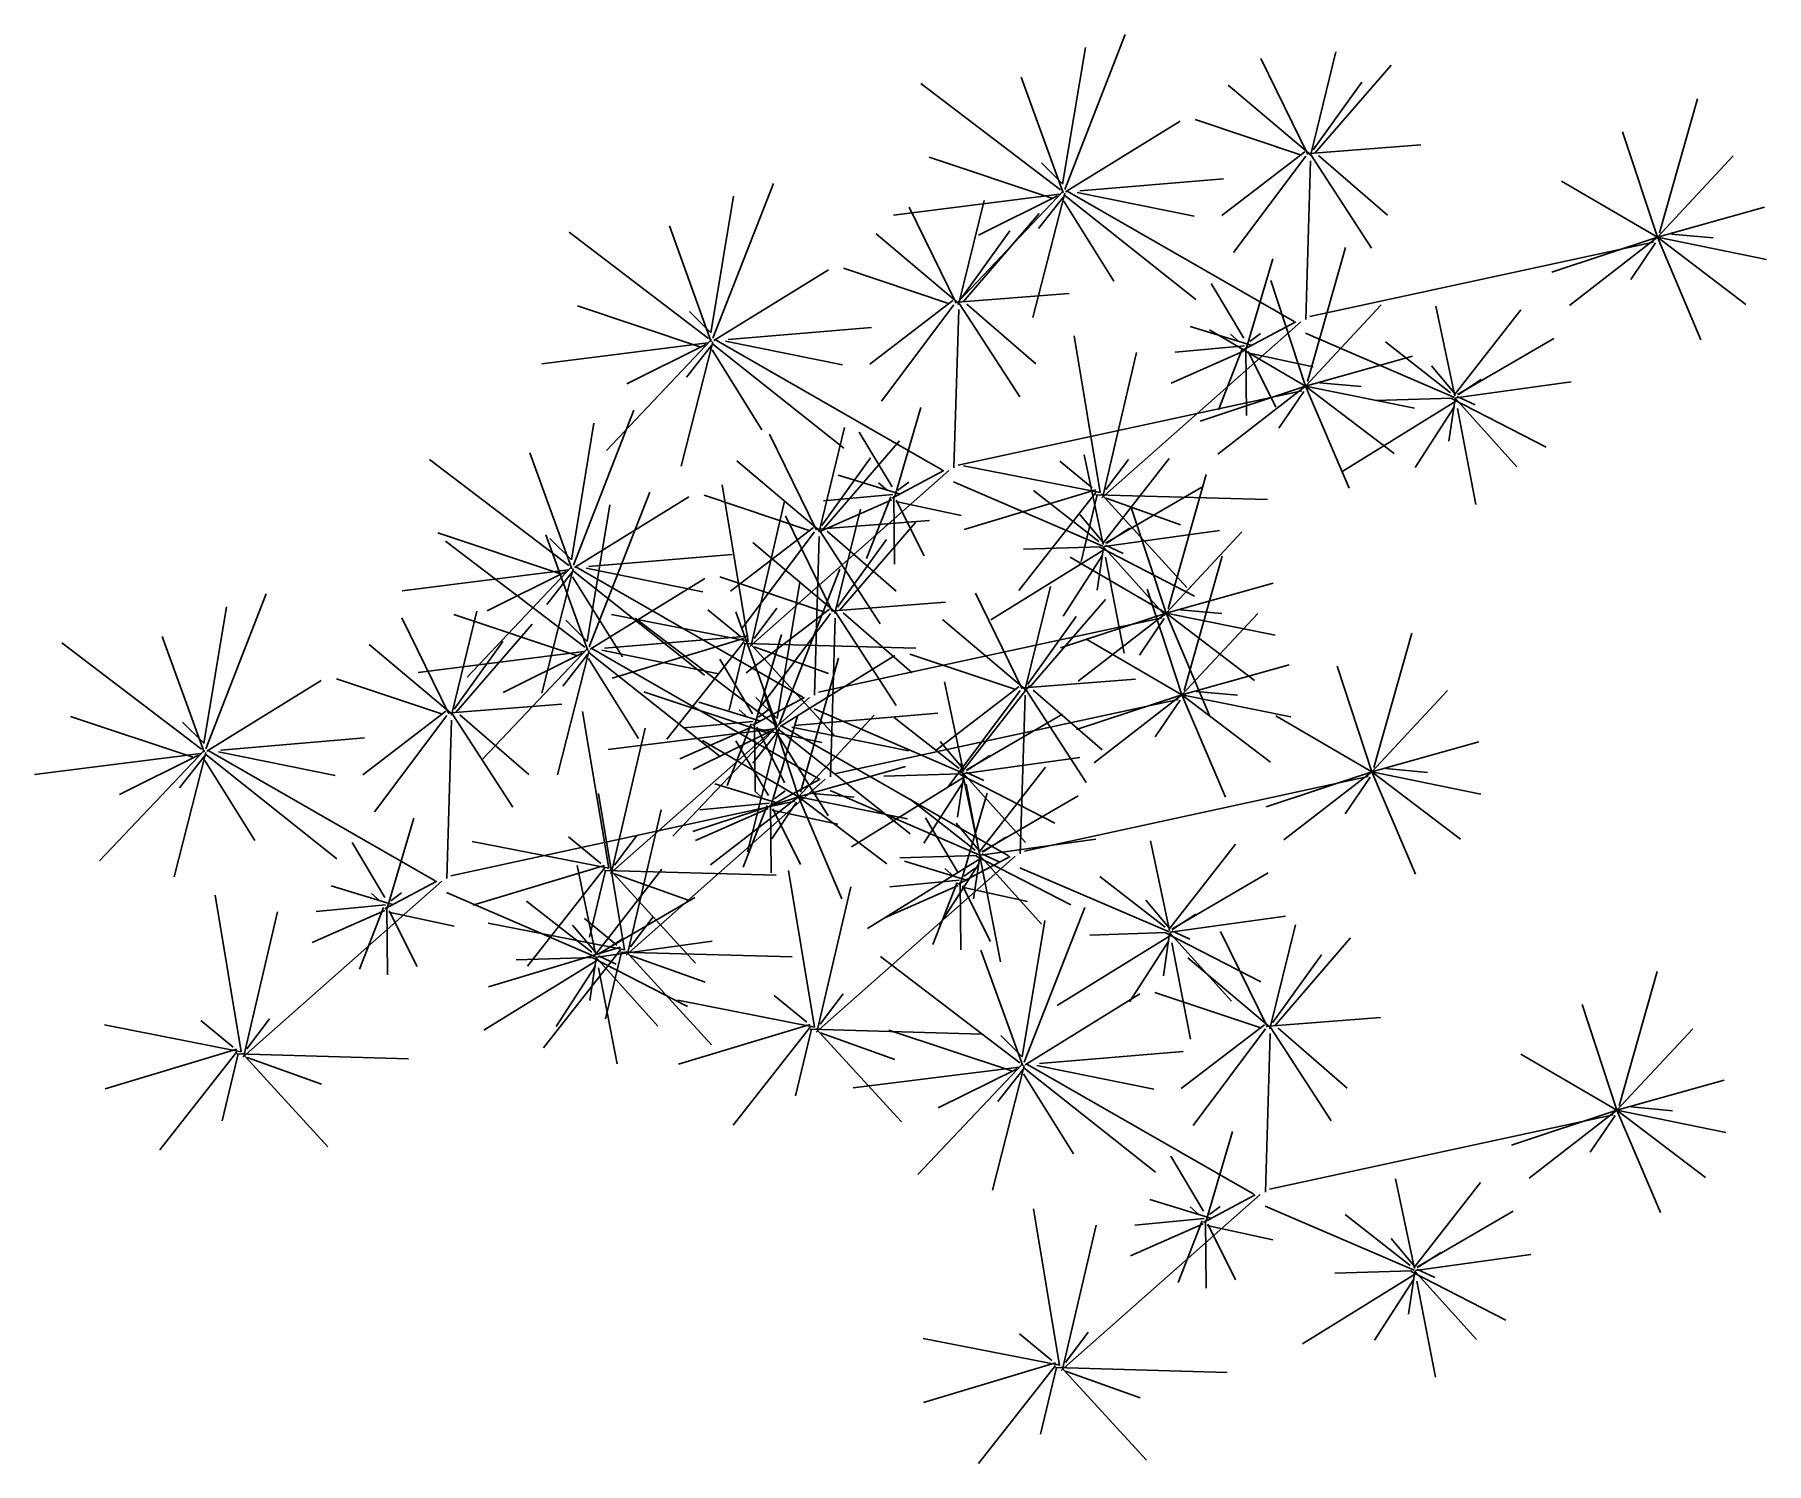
# Model space of a CAD drawing. Extents: x 129.76 to 131.72, y 388.56 to 390.18.
import ezdxf

# ---------------------------------------------------------------- set-up
doc = ezdxf.new("R2010")
doc.units = 0
doc.header["$LTSCALE"] = 0.01
doc.header["$MEASUREMENT"] = 0
doc.layers.get('0').update_dxf_attribs({"linetype": 'CONTINUOUS'})

msp = doc.modelspace()

# ---------------------------------------------------------------- linework, layer by layer
for p, q in [((130.9213, 390.006), (130.9898, 390.1813)), ((130.9189, 390.0121), (130.9446, 390.1667)), ((131.1994, 390.0439), (131.2282, 390.1618)), ((131.1965, 390.0457), (131.1434, 390.1543)), ((131.2045, 390.047), (131.2906, 390.1469)), ((130.9163, 390.0056), (130.7584, 390.1259)), ((130.9195, 390.002), (130.872, 390.1331)), ((131.2005, 390.0446), (131.1063, 390.1242)), ((131.2024, 390.0508), (131.2575, 390.1275)), ((131.5944, 389.9568), (131.6374, 390.1086)), ((130.9223, 390.0033), (131.052, 390.0835)), ((131.1892, 390.045), (131.0691, 390.0851)), ((131.5921, 389.9518), (131.5528, 390.0713)), ((130.9067, 389.9963), (130.768, 390.0425)), ((131.1931, 390.0485), (131.099, 389.9765)), ((131.1942, 390.0438), (131.1122, 389.9345)), ((131.1982, 390.0468), (131.3245, 390.0565)), ((131.2003, 390.045), (131.2687, 389.9397)), ((131.2086, 390.0445), (131.2868, 389.9768)), ((131.5921, 389.9518), (131.6779, 390.0439)), ((130.9187, 390.0125), (130.8948, 390.0362)), ((131.1942, 389.8589), (131.1996, 390.0386)), ((130.523, 389.8376), (130.5915, 390.0129)), ((130.9197, 390.0045), (130.8009, 389.879)), ((130.9212, 390.0019), (130.8853, 389.8611)), ((131.181, 389.8565), (130.9241, 390.004)), ((130.9355, 390.0024), (131.0678, 389.9757)), ((130.9384, 390.0045), (131.1009, 390.0182)), ((131.5921, 389.9518), (131.4835, 390.0153)), ((130.5207, 389.8437), (130.5463, 389.9983)), ((130.9155, 390.0007), (130.7276, 389.977)), ((130.7982, 389.8773), (130.7451, 389.9859)), ((130.8011, 389.8755), (130.83, 389.9934)), ((130.9132, 389.9988), (130.8238, 389.9543)), ((130.9197, 389.9976), (130.8914, 389.9617)), ((130.9204, 389.9928), (130.9769, 389.9021)), ((130.9213, 389.9993), (131.0697, 389.8815)), ((131.5921, 389.9518), (131.7133, 389.9858)), ((130.5212, 389.8336), (130.4738, 389.9647)), ((130.8062, 389.8786), (130.8923, 389.9786)), ((130.5181, 389.8372), (130.3602, 389.9575)), ((130.8023, 389.8762), (130.708, 389.9558)), ((130.8041, 389.8824), (130.8593, 389.9591)), ((131.1988, 389.8622), (131.5879, 389.9465)), ((131.5921, 389.9518), (131.4727, 389.9122)), ((131.5921, 389.9518), (131.4927, 389.8747)), ((131.5901, 389.9456), (131.562, 389.904)), ((131.5921, 389.9518), (131.6923, 389.8756)), ((131.5921, 389.9518), (131.7155, 389.9266)), ((131.5921, 389.9518), (131.6414, 389.8359)), ((131.608, 389.9555), (131.6552, 389.9512)), ((131.1271, 389.8267), (131.1567, 389.9275)), ((131.1962, 389.7884), (131.2392, 389.9402)), ((130.5241, 389.8349), (130.6538, 389.9151)), ((130.7909, 389.8766), (130.6709, 389.9167)), ((130.7999, 389.8784), (130.9262, 389.8882)), ((131.1241, 389.8376), (131.0869, 389.8997)), ((131.1939, 389.7834), (131.1546, 389.9029)), ((130.5084, 389.8279), (130.3697, 389.8742)), ((130.5204, 389.8441), (130.4965, 389.8678)), ((130.7948, 389.8801), (130.7007, 389.8081)), ((130.7959, 389.8754), (130.714, 389.7661)), ((130.7959, 389.6906), (130.8013, 389.8702)), ((130.8021, 389.8766), (130.8705, 389.7713)), ((130.8104, 389.8761), (130.8886, 389.8084)), ((131.1939, 389.7834), (131.2796, 389.8755)), ((131.3629, 389.7723), (131.3415, 389.8738)), ((131.3622, 389.7731), (131.4377, 389.8698)), ((130.5402, 389.8361), (130.7027, 389.8498)), ((131.1884, 389.8561), (130.9631, 389.6568)), ((131.1336, 389.8293), (131.0633, 389.8507)), ((131.1939, 389.7834), (131.0852, 389.8469)), ((131.1828, 389.856), (131.1241, 389.8248)), ((130.5173, 389.8323), (130.3293, 389.8086)), ((130.5215, 389.8361), (130.4026, 389.7106)), ((130.5149, 389.8304), (130.4255, 389.7859)), ((130.5229, 389.8335), (130.4871, 389.6927)), ((130.5215, 389.8292), (130.4931, 389.7933)), ((130.523, 389.8309), (130.6714, 389.7131)), ((130.7828, 389.6881), (130.5258, 389.8356)), ((130.5373, 389.8341), (130.6696, 389.8073)), ((130.9613, 389.6627), (130.9318, 389.8401)), ((131.1248, 389.8291), (131.0464, 389.8216)), ((131.1226, 389.8264), (131.0953, 389.7564)), ((131.1188, 389.8335), (131.1089, 389.8422)), ((131.1263, 389.8271), (131.1269, 389.7501)), ((131.1307, 389.8337), (131.143, 389.8429)), ((131.1938, 389.8433), (131.3626, 389.7706)), ((131.3581, 389.7758), (131.2843, 389.8335)), ((131.3658, 389.7738), (131.4748, 389.8374)), ((130.5221, 389.8244), (130.5786, 389.7337)), ((130.9648, 389.6599), (131.0025, 389.8215)), ((131.1238, 389.823), (131.0417, 389.7867)), ((131.1284, 389.8211), (131.2025, 389.8051)), ((131.1289, 389.8226), (131.1604, 389.7595)), ((131.1939, 389.7834), (131.3151, 389.8174)), ((131.3622, 389.7757), (131.3365, 389.8064)), ((131.2098, 389.7872), (131.2569, 389.7828)), ((131.3641, 389.7701), (131.4945, 389.7882)), ((131.3671, 389.7738), (131.3928, 389.7907)), ((130.8005, 389.6938), (131.1896, 389.7781)), ((131.1939, 389.7834), (131.0744, 389.7438)), ((131.1939, 389.7834), (131.0944, 389.7063)), ((131.1918, 389.7772), (131.1637, 389.7356)), ((131.1939, 389.7834), (131.2941, 389.7072)), ((131.1939, 389.7834), (131.3172, 389.7582)), ((131.1939, 389.7834), (131.2432, 389.6676)), ((131.3659, 389.7675), (131.2361, 389.6872)), ((131.3599, 389.7697), (131.2728, 389.767)), ((131.3633, 389.7688), (131.3561, 389.7208)), ((131.3592, 389.7692), (131.4664, 389.714)), ((131.363, 389.77), (131.4331, 389.692)), ((131.3656, 389.7716), (131.3859, 389.7621)), ((130.3651, 389.5805), (130.4336, 389.7559)), ((130.7288, 389.6583), (130.7585, 389.7591)), ((131.3624, 389.7603), (131.3178, 389.6913)), ((131.3658, 389.758), (131.3868, 389.6493)), ((130.3628, 389.5867), (130.3884, 389.7412)), ((130.6403, 389.6202), (130.5872, 389.7289)), ((130.6432, 389.6185), (130.6721, 389.7363)), ((130.7258, 389.6692), (130.6887, 389.7313)), ((130.3633, 389.5766), (130.3158, 389.7076)), ((130.6483, 389.6216), (130.7344, 389.7215)), ((130.3601, 389.5801), (130.2022, 389.7004)), ((130.6443, 389.6192), (130.5501, 389.6988)), ((130.6462, 389.6254), (130.7013, 389.7021)), ((130.9614, 389.6629), (130.8066, 389.6932)), ((130.9524, 389.6682), (130.9157, 389.6984)), ((130.9646, 389.6039), (130.9432, 389.7055)), ((130.964, 389.6047), (131.0394, 389.7014)), ((130.9678, 389.6661), (130.9936, 389.7003)), ((130.563, 389.4943), (130.5335, 389.6717)), ((130.7901, 389.6877), (130.5648, 389.4884)), ((130.7353, 389.6609), (130.665, 389.6823)), ((130.7206, 389.6651), (130.7106, 389.6738)), ((130.7845, 389.6876), (130.7258, 389.6564)), ((130.7325, 389.6654), (130.7448, 389.6745)), ((130.7955, 389.6749), (130.9644, 389.6022)), ((130.9675, 389.6054), (131.0765, 389.669)), ((131.0382, 389.5313), (131.0812, 389.6832)), ((130.3662, 389.5778), (130.4958, 389.658)), ((130.3808, 389.4942), (130.4064, 389.6487)), ((130.3831, 389.488), (130.4516, 389.6634)), ((130.633, 389.6196), (130.513, 389.6597)), ((130.5666, 389.4915), (130.6042, 389.6531)), ((130.7255, 389.6546), (130.6434, 389.6183)), ((130.7266, 389.6607), (130.6481, 389.6533)), ((130.7244, 389.658), (130.697, 389.588)), ((130.728, 389.6587), (130.7287, 389.5817)), ((130.7301, 389.6527), (130.8042, 389.6367)), ((130.7306, 389.6542), (130.7621, 389.5911)), ((130.9565, 389.6659), (130.8073, 389.6209)), ((130.9566, 389.6627), (130.8693, 389.5518)), ((130.9598, 389.6074), (130.8861, 389.6651)), ((130.9578, 389.6604), (130.9397, 389.5848)), ((130.9566, 389.6604), (131.1509, 389.6549)), ((130.9626, 389.6612), (131.0596, 389.5553)), ((130.968, 389.6563), (131.0523, 389.6262)), ((130.6583, 389.5277), (130.6052, 389.6363)), ((130.642, 389.6213), (130.7683, 389.6311)), ((130.6612, 389.526), (130.6901, 389.6438)), ((130.964, 389.6073), (130.9382, 389.638)), ((131.036, 389.5263), (130.9966, 389.6459)), ((130.3505, 389.5709), (130.2118, 389.6171)), ((130.3813, 389.4841), (130.3339, 389.6151)), ((130.3625, 389.5871), (130.3386, 389.6107)), ((130.6369, 389.6231), (130.5428, 389.551)), ((130.638, 389.6183), (130.556, 389.5091)), ((130.638, 389.4335), (130.6434, 389.6131)), ((130.6441, 389.6195), (130.7125, 389.5143)), ((130.6524, 389.619), (130.7306, 389.5513)), ((130.6642, 389.5329), (130.7194, 389.6096)), ((130.6663, 389.5291), (130.7524, 389.629)), ((130.9658, 389.6017), (131.0963, 389.6198)), ((130.9688, 389.6054), (130.9946, 389.6223)), ((131.036, 389.5263), (131.1217, 389.6185)), ((130.3782, 389.4876), (130.2203, 389.6079)), ((130.3822, 389.579), (130.5447, 389.5928)), ((130.6624, 389.5266), (130.5681, 389.6063)), ((130.9676, 389.5991), (130.8378, 389.5188)), ((130.9616, 389.6013), (130.8746, 389.5986)), ((130.9641, 389.5919), (130.9195, 389.5229)), ((131.036, 389.5263), (130.9273, 389.5898)), ((130.965, 389.6004), (130.9578, 389.5524)), ((130.961, 389.6008), (131.0682, 389.5456)), ((130.9648, 389.6016), (131.0348, 389.5236)), ((130.9674, 389.6032), (130.9876, 389.5937)), ((131.0563, 389.4388), (131.0993, 389.5907)), ((130.3594, 389.5752), (130.1714, 389.5516)), ((130.3635, 389.579), (130.2447, 389.4536)), ((130.357, 389.5733), (130.2676, 389.5289)), ((130.365, 389.5765), (130.3292, 389.4356)), ((130.3635, 389.5721), (130.3352, 389.5362)), ((130.3651, 389.5739), (130.5135, 389.456)), ((130.6248, 389.4311), (130.3679, 389.5786)), ((130.3794, 389.577), (130.5117, 389.5502)), ((130.5981, 389.4007), (130.6666, 389.5761)), ((130.9675, 389.5896), (130.9886, 389.4809)), ((130.3642, 389.5674), (130.4207, 389.4767)), ((130.3842, 389.4853), (130.5139, 389.5655)), ((130.651, 389.5271), (130.531, 389.5672)), ((130.5957, 389.4068), (130.6213, 389.5614)), ((130.8761, 389.4387), (130.905, 389.5565)), ((131.054, 389.4338), (131.0147, 389.5534)), ((131.036, 389.5263), (131.1571, 389.5603)), ((129.9467, 389.3788), (129.9723, 389.5333)), ((129.949, 389.3727), (130.0175, 389.548)), ((130.5696, 389.4977), (130.5953, 389.5319)), ((130.66, 389.5288), (130.7863, 389.5386)), ((130.8732, 389.4404), (130.8202, 389.549)), ((130.8812, 389.4418), (130.9674, 389.5417)), ((130.2242, 389.4124), (130.1711, 389.521)), ((130.2271, 389.4106), (130.256, 389.5284)), ((130.3685, 389.4784), (130.2298, 389.5246)), ((130.2322, 389.4137), (130.3183, 389.5136)), ((130.3805, 389.4946), (130.3566, 389.5182)), ((130.5632, 389.4945), (130.4084, 389.5248)), ((130.5931, 389.4003), (130.4352, 389.5206)), ((130.5542, 389.4998), (130.5174, 389.53)), ((130.5962, 389.3968), (130.5488, 389.5278)), ((130.6549, 389.5306), (130.5608, 389.4585)), ((130.656, 389.5258), (130.5741, 389.4165)), ((130.6426, 389.4367), (131.0317, 389.5211)), ((130.656, 389.341), (130.6614, 389.5206)), ((130.6622, 389.527), (130.7306, 389.4218)), ((130.6705, 389.5265), (130.7487, 389.4588)), ((130.8773, 389.4393), (130.783, 389.519)), ((130.8791, 389.4456), (130.9343, 389.5223)), ((131.036, 389.5263), (130.9165, 389.4868)), ((131.036, 389.5263), (130.9365, 389.4492)), ((131.0339, 389.5202), (131.0058, 389.4786)), ((131.036, 389.5263), (131.1361, 389.4501)), ((131.036, 389.5263), (131.1593, 389.5012)), ((131.036, 389.5263), (131.0852, 389.4105)), ((131.0518, 389.5301), (131.099, 389.5258)), ((131.054, 389.4338), (131.1397, 389.526)), ((129.944, 389.3723), (129.7861, 389.4926)), ((129.9472, 389.3687), (129.8997, 389.4998)), ((130.2301, 389.4175), (130.2852, 389.4942)), ((130.4003, 389.4865), (130.5628, 389.5003)), ((130.5582, 389.4975), (130.409, 389.4525)), ((130.5583, 389.4943), (130.471, 389.3834)), ((130.5595, 389.492), (130.5415, 389.4164)), ((130.5583, 389.492), (130.7526, 389.4865)), ((130.5643, 389.4928), (130.6614, 389.387)), ((130.5709, 389.4012), (130.6005, 389.5021)), ((131.054, 389.4338), (130.9453, 389.4973)), ((131.2712, 389.3515), (131.3142, 389.5034)), ((130.2283, 389.4113), (130.134, 389.4909)), ((130.3774, 389.4827), (130.1894, 389.4591)), ((130.3816, 389.4865), (130.2627, 389.3611)), ((130.375, 389.4808), (130.2856, 389.4364)), ((130.383, 389.484), (130.3472, 389.3431)), ((130.3816, 389.4796), (130.3532, 389.4437)), ((130.3822, 389.4748), (130.4387, 389.3842)), ((130.3831, 389.4814), (130.5315, 389.3635)), ((130.6429, 389.3386), (130.3859, 389.4861)), ((130.3974, 389.4845), (130.5297, 389.4577)), ((130.5679, 389.4121), (130.5307, 389.4742)), ((130.5697, 389.488), (130.654, 389.4578)), ((130.5991, 389.398), (130.7288, 389.4782)), ((130.6221, 389.3235), (130.6651, 389.4753)), ((130.8659, 389.4397), (130.7459, 389.4798)), ((131.054, 389.4338), (131.1752, 389.4678)), ((131.2689, 389.3465), (131.2296, 389.4661)), ((129.9501, 389.3699), (130.0797, 389.4501)), ((130.2169, 389.4117), (130.0969, 389.4518)), ((130.5834, 389.3911), (130.4447, 389.4373)), ((130.6199, 389.3184), (130.5805, 389.438)), ((130.8698, 389.4433), (130.7757, 389.3712)), ((130.8067, 389.3469), (130.7853, 389.4484)), ((130.8709, 389.4385), (130.789, 389.3292)), ((130.8061, 389.3477), (130.8815, 389.4443)), ((130.8709, 389.2537), (130.8763, 389.4333)), ((130.8749, 389.4415), (131.0012, 389.4513)), ((130.8771, 389.4397), (130.9455, 389.3345)), ((130.8854, 389.4392), (130.9636, 389.3715)), ((131.054, 389.4338), (130.9345, 389.3943)), ((131.054, 389.4338), (130.9545, 389.3567)), ((131.054, 389.4338), (131.1542, 389.3576)), ((131.054, 389.4338), (131.1773, 389.4087)), ((131.054, 389.4338), (131.1033, 389.318)), ((131.0699, 389.4376), (131.117, 389.4333)), ((131.2689, 389.3465), (131.3546, 389.4387)), ((130.2208, 389.4152), (130.1267, 389.3432)), ((130.2259, 389.4134), (130.3522, 389.4232)), ((130.4051, 389.2373), (130.3756, 389.4147)), ((130.6322, 389.4307), (130.4069, 389.2314)), ((130.5774, 389.4038), (130.5071, 389.4253)), ((130.5626, 389.408), (130.5527, 389.4167)), ((130.6266, 389.4306), (130.5679, 389.3993)), ((130.5954, 389.4073), (130.5715, 389.4309)), ((130.5745, 389.4083), (130.5868, 389.4174)), ((130.6376, 389.4178), (130.8064, 389.3451)), ((130.6606, 389.3442), (131.0497, 389.4286)), ((131.0519, 389.4277), (131.0238, 389.3861)), ((129.9344, 389.363), (129.7957, 389.4092)), ((129.9464, 389.3792), (129.9225, 389.4028)), ((130.2219, 389.4105), (130.14, 389.3012)), ((130.2219, 389.2256), (130.2273, 389.4052)), ((130.2281, 389.4117), (130.2964, 389.3064)), ((130.2364, 389.4111), (130.3145, 389.3434)), ((130.5923, 389.3954), (130.4043, 389.3718)), ((130.4086, 389.2344), (130.4463, 389.3961)), ((130.5965, 389.3992), (130.4777, 389.2738)), ((130.5676, 389.3976), (130.4855, 389.3613)), ((130.5686, 389.4037), (130.4902, 389.3962)), ((130.5664, 389.401), (130.5391, 389.331)), ((130.5979, 389.3966), (130.5621, 389.2558)), ((130.5701, 389.4017), (130.5707, 389.3247)), ((130.5722, 389.3957), (130.6463, 389.3796)), ((130.5727, 389.3972), (130.6042, 389.3341)), ((130.5889, 389.3087), (130.6186, 389.4096)), ((130.5981, 389.3941), (130.7464, 389.2762)), ((130.8578, 389.2513), (130.6008, 389.3987)), ((130.6123, 389.3972), (130.7446, 389.3704)), ((130.6152, 389.3992), (130.7777, 389.413)), ((130.6199, 389.3184), (130.7056, 389.4106)), ((130.8019, 389.3504), (130.7281, 389.408)), ((130.8096, 389.3484), (130.9186, 389.412)), ((131.2689, 389.3465), (131.1602, 389.41)), ((129.9661, 389.3712), (130.1286, 389.3849)), ((130.5899, 389.3935), (130.5005, 389.3491)), ((130.6199, 389.3184), (130.5112, 389.3819)), ((130.5859, 389.3196), (130.5488, 389.3817)), ((130.5965, 389.3923), (130.5681, 389.3564)), ((130.5971, 389.3875), (130.6536, 389.2969)), ((130.8061, 389.3503), (130.7803, 389.381)), ((131.2689, 389.3465), (131.3901, 389.3805)), ((129.9433, 389.3674), (129.7553, 389.3437)), ((129.9474, 389.3712), (129.8286, 389.2457)), ((129.9409, 389.3655), (129.8515, 389.321)), ((129.9489, 389.3686), (129.9131, 389.2278)), ((129.9474, 389.3642), (129.9191, 389.3283)), ((129.9481, 389.3595), (130.0046, 389.2688)), ((129.949, 389.366), (130.0974, 389.2481)), ((130.2087, 389.2232), (129.9518, 389.3707)), ((129.9633, 389.3691), (130.0956, 389.3423)), ((130.8247, 389.2544), (130.8033, 389.3559)), ((130.8079, 389.3447), (130.9383, 389.3628)), ((130.8109, 389.3484), (130.8366, 389.3652)), ((130.6502, 389.3382), (130.4249, 389.1389)), ((130.6446, 389.3381), (130.5859, 389.3068)), ((130.6199, 389.3184), (130.741, 389.3525)), ((130.8097, 389.3421), (130.6799, 389.2618)), ((130.8037, 389.3443), (130.7166, 389.3416)), ((130.8071, 389.3433), (130.7999, 389.2953)), ((130.803, 389.3437), (130.9102, 389.2886)), ((130.8068, 389.3446), (130.8769, 389.2665)), ((130.8095, 389.3462), (130.8297, 389.3367)), ((130.8241, 389.2552), (130.8995, 389.3518)), ((130.8756, 389.2569), (131.2647, 389.3413)), ((131.2689, 389.3465), (131.1494, 389.307)), ((131.2689, 389.3465), (131.1694, 389.2694)), ((131.2669, 389.3404), (131.2388, 389.2988)), ((131.2689, 389.3465), (131.3691, 389.2703)), ((131.2689, 389.3465), (131.3922, 389.3214)), ((131.2689, 389.3465), (131.3182, 389.2307)), ((131.2848, 389.3503), (131.332, 389.3459)), ((130.4231, 389.1448), (130.3936, 389.3222)), ((130.6199, 389.3184), (130.5004, 389.2789)), ((130.6199, 389.3184), (130.5204, 389.2413)), ((130.5954, 389.3113), (130.5251, 389.3328)), ((130.5807, 389.3155), (130.5707, 389.3242)), ((130.5926, 389.3158), (130.6049, 389.3249)), ((130.6199, 389.3184), (130.72, 389.2423)), ((130.6199, 389.3184), (130.7432, 389.2933)), ((130.6199, 389.3184), (130.6691, 389.2026)), ((130.6357, 389.3222), (130.6829, 389.3179)), ((130.6556, 389.3253), (130.8245, 389.2526)), ((130.8199, 389.2579), (130.7462, 389.3155)), ((130.8062, 389.3349), (130.7616, 389.2658)), ((130.8038, 389.2214), (130.8335, 389.3223)), ((130.8096, 389.3326), (130.8306, 389.2238)), ((130.8276, 389.2559), (130.9366, 389.3195)), ((130.2265, 389.2288), (130.6156, 389.3132)), ((130.4267, 389.1419), (130.4643, 389.3036)), ((130.5856, 389.3051), (130.5035, 389.2688)), ((130.5867, 389.3112), (130.5082, 389.3037)), ((130.5845, 389.3085), (130.5571, 389.2385)), ((130.5881, 389.3091), (130.5888, 389.2322)), ((130.6178, 389.3123), (130.5897, 389.2707)), ((130.5902, 389.3032), (130.6643, 389.2871)), ((130.5907, 389.3047), (130.6222, 389.2416)), ((130.1548, 389.1934), (130.1845, 389.2942)), ((130.8008, 389.2323), (130.7637, 389.2944)), ((130.8241, 389.2578), (130.7983, 389.2885)), ((130.1518, 389.2042), (130.1146, 389.2664)), ((130.4052, 389.2374), (130.2505, 389.2678)), ((130.3962, 389.2427), (130.3595, 389.2729)), ((130.4116, 389.2407), (130.4374, 389.2748)), ((130.8259, 389.2522), (130.9564, 389.2703)), ((130.8289, 389.2559), (130.8547, 389.2727)), ((131.0397, 389.167), (131.0182, 389.2686)), ((131.039, 389.1679), (131.1144, 389.2645)), ((130.4003, 389.2404), (130.2511, 389.1954)), ((130.4004, 389.2373), (130.3131, 389.1264)), ((130.3906, 389.139), (130.3692, 389.2405)), ((130.8651, 389.2509), (130.6398, 389.0516)), ((130.8277, 389.2496), (130.6979, 389.1693)), ((130.8217, 389.2518), (130.7347, 389.2491)), ((130.8104, 389.224), (130.74, 389.2455)), ((130.8242, 389.2424), (130.7796, 389.1733)), ((130.8595, 389.2508), (130.8008, 389.2195)), ((130.8075, 389.2285), (130.8198, 389.2376)), ((130.8251, 389.2508), (130.8179, 389.2028)), ((130.8211, 389.2512), (130.9283, 389.196)), ((130.8249, 389.252), (130.8949, 389.174)), ((130.8275, 389.2537), (130.8477, 389.2442)), ((130.8276, 389.2401), (130.8487, 389.1313)), ((130.8705, 389.238), (131.0394, 389.1653)), ((130.2161, 389.2228), (129.9908, 389.0235)), ((130.1613, 389.1959), (130.091, 389.2174)), ((130.2105, 389.2227), (130.1518, 389.1915)), ((130.4016, 389.235), (130.3835, 389.1594)), ((130.39, 389.1398), (130.4654, 389.2365)), ((130.4004, 389.235), (130.5947, 389.2294)), ((130.4064, 389.2358), (130.5034, 389.1299)), ((130.4118, 389.2309), (130.4961, 389.2007)), ((130.6381, 389.0575), (130.6085, 389.2349)), ((130.8006, 389.2178), (130.7185, 389.1815)), ((130.8016, 389.2239), (130.7232, 389.2164)), ((130.7994, 389.2212), (130.7721, 389.1511)), ((130.7956, 389.2282), (130.7857, 389.2369)), ((130.803, 389.2218), (130.8037, 389.1449)), ((131.0348, 389.1706), (130.9611, 389.2282)), ((131.0425, 389.1685), (131.1516, 389.2322)), ((129.989, 389.0294), (129.9595, 389.2068)), ((130.1465, 389.2002), (130.1366, 389.2089)), ((130.1584, 389.2004), (130.1707, 389.2095)), ((130.2215, 389.21), (130.3903, 389.1372)), ((130.3858, 389.1425), (130.312, 389.2002)), ((130.3935, 389.1405), (130.5025, 389.2041)), ((130.6416, 389.0546), (130.6792, 389.2163)), ((130.8051, 389.2159), (130.8793, 389.1998)), ((130.8056, 389.2173), (130.8372, 389.1543)), ((131.039, 389.1704), (131.0132, 389.2012)), ((129.9925, 389.0266), (130.0302, 389.1882)), ((130.1515, 389.1897), (130.0694, 389.1534)), ((130.1526, 389.1958), (130.0741, 389.1883)), ((130.1503, 389.1931), (130.123, 389.1231)), ((130.154, 389.1938), (130.1546, 389.1168)), ((130.1561, 389.1878), (130.2302, 389.1717)), ((130.1566, 389.1893), (130.1881, 389.1262)), ((130.4143, 389.1502), (130.3775, 389.1804)), ((130.4297, 389.1482), (130.4554, 389.1823)), ((130.8732, 389.0238), (130.8988, 389.1783)), ((130.8755, 389.0176), (130.944, 389.193)), ((131.0408, 389.1649), (131.1713, 389.183)), ((131.0438, 389.1685), (131.0696, 389.1854)), ((130.4233, 389.1449), (130.2685, 389.1752)), ((130.39, 389.1424), (130.3642, 389.1731)), ((131.0427, 389.1623), (130.9128, 389.082)), ((131.0366, 389.1645), (130.9496, 389.1617)), ((131.04, 389.1635), (131.0329, 389.1155)), ((131.036, 389.1639), (131.1432, 389.1087)), ((131.0398, 389.1647), (131.1099, 389.0867)), ((131.0424, 389.1664), (131.0627, 389.1569)), ((131.1507, 389.0573), (131.0976, 389.1659)), ((131.1536, 389.0556), (131.1825, 389.1734)), ((131.1587, 389.0587), (131.2448, 389.1586)), ((130.4183, 389.1479), (130.2691, 389.1029)), ((130.4184, 389.1448), (130.3311, 389.0339)), ((130.3918, 389.1368), (130.5223, 389.1549)), ((130.3948, 389.1405), (130.4206, 389.1573)), ((130.4196, 389.1425), (130.4016, 389.0669)), ((130.4184, 389.1425), (130.6127, 389.1369)), ((130.4245, 389.1433), (130.5215, 389.0374)), ((130.8737, 389.0137), (130.8263, 389.1447)), ((131.0391, 389.1551), (130.9946, 389.086)), ((131.0425, 389.1528), (131.0636, 389.044)), ((131.1566, 389.0625), (131.2118, 389.1392)), ((130.3936, 389.1342), (130.2638, 389.0539)), ((130.3876, 389.1364), (130.3005, 389.1337)), ((130.3901, 389.127), (130.3455, 389.058)), ((130.391, 389.1355), (130.3838, 389.0875)), ((130.387, 389.1359), (130.4942, 389.0807)), ((130.3907, 389.1367), (130.4608, 389.0586)), ((130.3934, 389.1383), (130.4136, 389.1288)), ((130.3935, 389.1247), (130.4145, 389.016)), ((130.4298, 389.1384), (130.5141, 389.1082)), ((130.8706, 389.0172), (130.7127, 389.1375)), ((131.1548, 389.0562), (131.0605, 389.1359)), ((131.5487, 388.9684), (131.5917, 389.1203)), ((130.6382, 389.0576), (130.4834, 389.0879)), ((130.6292, 389.0629), (130.5924, 389.0931)), ((130.6446, 389.0609), (130.6703, 389.095)), ((130.8766, 389.0149), (131.0063, 389.0951)), ((131.1434, 389.0566), (131.0234, 389.0967)), ((131.5464, 388.9634), (131.5071, 389.083)), ((129.9801, 389.0349), (129.9434, 389.065)), ((129.9956, 389.0328), (130.0213, 389.0669)), ((130.6332, 389.0606), (130.4841, 389.0156)), ((131.1524, 389.0584), (131.2787, 389.0682)), ((129.9891, 389.0296), (129.8344, 389.0599)), ((130.6333, 389.0575), (130.546, 388.9466)), ((130.6345, 389.0552), (130.6165, 388.9796)), ((130.6333, 389.0552), (130.8276, 389.0496)), ((130.6394, 389.056), (130.7364, 388.9501)), ((130.6447, 389.0511), (130.729, 389.0209)), ((130.8609, 389.008), (130.7222, 389.0542)), ((130.8729, 389.0242), (130.849, 389.0478)), ((131.1473, 389.0602), (131.0532, 388.9881)), ((131.1484, 389.0554), (131.0665, 388.9461)), ((131.1484, 388.8706), (131.1538, 389.0502)), ((131.1546, 389.0566), (131.223, 388.9514)), ((131.1629, 389.0561), (131.2411, 388.9884)), ((131.5464, 388.9634), (131.6321, 389.0556)), ((129.9842, 389.0325), (129.835, 388.9876)), ((129.9843, 389.0294), (129.897, 388.9185)), ((129.9855, 389.0271), (129.9674, 388.9515)), ((129.9843, 389.0271), (130.1786, 389.0215)), ((129.9903, 389.0279), (130.0873, 388.922)), ((129.9957, 389.023), (130.08, 388.9929)), ((130.8927, 389.0161), (131.0552, 389.0299)), ((131.5464, 388.9634), (131.4377, 389.0269)), ((130.8698, 389.0123), (130.6818, 388.9887)), ((130.874, 389.0161), (130.7551, 388.8907)), ((130.8674, 389.0104), (130.778, 388.966)), ((130.8754, 389.0136), (130.8396, 388.8727)), ((130.874, 389.0092), (130.8456, 388.9733)), ((130.8746, 389.0044), (130.9311, 388.9138)), ((130.8755, 389.011), (131.0239, 388.8931)), ((131.1353, 388.8682), (130.8783, 389.0156)), ((130.8898, 389.0141), (131.0221, 388.9873)), ((131.5464, 388.9634), (131.6676, 388.9974)), ((131.5464, 388.9634), (131.4269, 388.9239)), ((131.5464, 388.9634), (131.4469, 388.8863)), ((131.5464, 388.9634), (131.6466, 388.8872)), ((131.5464, 388.9634), (131.6697, 388.9383)), ((131.5464, 388.9634), (131.5957, 388.8476)), ((131.5623, 388.9672), (131.6094, 388.9628)), ((131.153, 388.8738), (131.5421, 388.9582)), ((131.5443, 388.9573), (131.5162, 388.9157)), ((131.0813, 388.8383), (131.111, 388.9392)), ((131.0783, 388.8492), (131.0412, 388.9113)), ((131.3171, 388.784), (131.2957, 388.8855)), ((131.1426, 388.8678), (130.9173, 388.6685)), ((131.137, 388.8677), (131.0783, 388.8364)), ((131.3165, 388.7848), (131.3919, 388.8814)), ((130.9155, 388.6744), (130.886, 388.8518)), ((131.0878, 388.8409), (131.0175, 388.8624)), ((131.0731, 388.8451), (131.0631, 388.8538)), ((131.085, 388.8454), (131.0973, 388.8545)), ((131.148, 388.8549), (131.3169, 388.7822)), ((131.3123, 388.7875), (131.2386, 388.8451)), ((131.32, 388.7855), (131.429, 388.8491)), ((130.9191, 388.6715), (130.9567, 388.8332)), ((131.078, 388.8347), (130.9959, 388.7984)), ((131.0791, 388.8408), (131.0006, 388.8333)), ((131.0769, 388.8381), (131.0495, 388.7681)), ((131.0805, 388.8387), (131.0812, 388.7618)), ((131.0826, 388.8328), (131.1567, 388.8167)), ((131.0831, 388.8343), (131.1146, 388.7712)), ((131.3165, 388.7874), (131.2907, 388.8181)), ((131.3183, 388.7818), (131.4488, 388.7999)), ((131.3213, 388.7855), (131.3471, 388.8023)), ((131.3201, 388.7792), (131.1903, 388.6989)), ((131.3141, 388.7814), (131.2271, 388.7787)), ((131.3166, 388.772), (131.272, 388.7029)), ((131.3175, 388.7804), (131.3103, 388.7324)), ((131.3135, 388.7808), (131.4207, 388.7256)), ((131.3173, 388.7816), (131.3873, 388.7036)), ((131.3199, 388.7833), (131.3401, 388.7738)), ((131.32, 388.7697), (131.3411, 388.6609)), ((130.9067, 388.6798), (130.8699, 388.71)), ((130.9221, 388.6778), (130.9478, 388.7119)), ((130.9157, 388.6745), (130.7609, 388.7048)), ((130.9107, 388.6775), (130.7615, 388.6325)), ((130.9108, 388.6744), (130.8235, 388.5635)), ((130.912, 388.6721), (130.894, 388.5965)), ((130.9108, 388.6721), (131.1051, 388.6665)), ((130.9169, 388.6729), (131.0139, 388.567)), ((130.9222, 388.668), (131.0065, 388.6378))]:
    msp.add_line(p, q)

doc.saveas('drawing.dxf')
